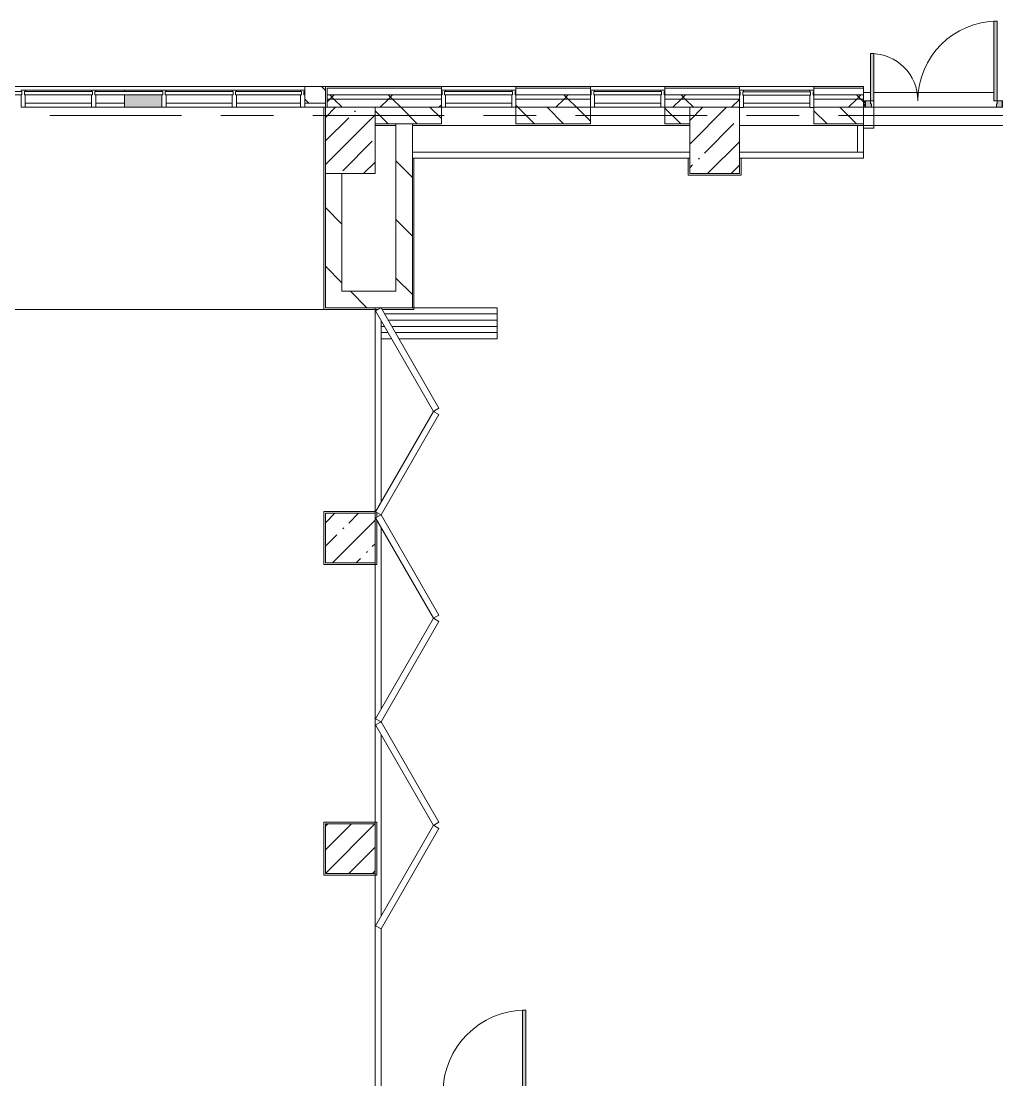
# Model space of a CAD drawing. Header units: millimetres. Extents: x 35144 to 233944, y -8553 to 29000.
# Drawn here: x 116969 to 128754, y 15358 to 28140 of the extents above; entities that cross this region are included whole.
import ezdxf

# ---------------------------------------------------------------- set-up
doc = ezdxf.new("R2010")
doc.units = ezdxf.units.MM
doc.linetypes.add('Осевая', pattern=[3175, 635, -476.25, 1587.5, -476.25])
for name, color, linetype, lineweight, true_color in [('A-DOOR-3', 7, 'Continuous', 5, 0xaaaaaa), ('A-DOOR-4', 7, 'Continuous', 5, 0xe2e2e2), ('A-DOOR-FRAM-2', 7, 'Continuous', 5, 0xe2e2e2), ('A-DOOR-FRAM-3', 7, 'Continuous', 5, 0xaaaaaa), ('A-FLOR-1', 7, 'Continuous', 5, 0xaaaaaa), ('A-GLAZ-CWMG-4', 7, 'Continuous', 5, 0x383e42)]:
    doc.layers.add(name, color=color, linetype=linetype, lineweight=lineweight, true_color=true_color)
for name, color, linetype, lineweight in [('A-GLAZ-CURT-3', 7, 'Continuous', 5), ('A-GLAZ-CWMG-3', 7, 'Continuous', 5), ('A-WALL', 7, 'Continuous', 9), ('A-WALL-11', 7, 'Continuous', 5), ('I-WALL-32', 7, 'Continuous', 5), ('S-COLS-1', 7, 'Continuous', 5), ('Оси', 7, 'Continuous', 9), ('Оси-2', 7, 'Осевая', 9)]:
    doc.layers.add(name, color=color, linetype=linetype, lineweight=lineweight)
pattern_1 = [(135, (106933.74, 0), (-176.7767, -176.7767), [])]
pattern_2 = [(135, (106933.74, 0), (-353.553, -353.553), [])]
pattern_3 = [(45, (106933.74, 0), (-353.5534, 353.5534), []), (135, (106933.74, 0), (-353.5534, -353.5534), [])]

# ---------------------------------------------------------------- blocks, each defined once
blk = doc.blocks.new('BSC_Колонна _Прямоугольная - 600х800-24078684-1_5_2_птичка')
at = {"layer": 'S-COLS-1'}
h = blk.add_hatch(dxfattribs=at)
h.set_pattern_fill('FP_95', color=256, style=0, pattern_type=2)
h.set_pattern_definition([(45, (-14010, -26700), (-285.123, 285.123), []), (45, (-13724.88, -26700), (-285.123, 285.123), [504.031, -100.806, 16.764, -84.042])])
h.paths.add_polyline_path([(-300, -400), (300, -400), (300, 400), (-300, 400), (-300, 200)])
for p, q in [((300, 400), (-300, 400)), ((-300, 400), (-300, -400)), ((300, -400), (300, 400)), ((-300, -400), (300, -400))]:
    blk.add_line(p, q, dxfattribs=at)
blk = doc.blocks.new('BSC_Колонна _Прямоугольная - 600х600-23295697-1_5_2_птичка')
at = {"layer": 'S-COLS-1'}
h = blk.add_hatch(dxfattribs=at)
h.set_pattern_fill('FP_100', color=256, style=0, pattern_type=2)
h.set_pattern_definition([(45, (-14010, -18150), (-285.123, 285.123), []), (45, (-13724.88, -18150), (-285.123, 285.123), [504.031, -100.806, 16.764, -84.042])])
h.paths.add_polyline_path([(-300, -300), (300, -300), (300, 300), (-300, 300), (-300, 281)])
for p, q in [((300, 300), (-300, 300)), ((-300, 300), (-300, -300)), ((300, -300), (300, 300)), ((-300, -300), (300, -300))]:
    blk.add_line(p, q, dxfattribs=at)
blk = doc.blocks.new('BSC_Колонна _Прямоугольная - 600х600-V100-1_5_2_птичка')
at = {"layer": 'S-COLS-1'}
h = blk.add_hatch(dxfattribs=at)
h.set_pattern_fill('FP_101', color=256, style=0, pattern_type=2)
h.set_pattern_definition([(45, (-14010, -21900), (-285.123, 285.123), []), (45, (-13724.88, -21900), (-285.123, 285.123), [504.031, -100.806, 16.764, -84.042])])
h.paths.add_polyline_path([(-300, -300), (300, -300), (300, 300), (-300, 300), (-300, -108)])
for p, q in [((300, 300), (-300, 300)), ((-300, 300), (-300, -300)), ((300, -300), (300, 300)), ((-300, -300), (300, -300))]:
    blk.add_line(p, q, dxfattribs=at)
blk = doc.blocks.new('Системная панель - Стекло - 40мм-22856102-1_5_2_птичка')
at = {"layer": 'A-GLAZ-CURT-3'}
h = blk.add_hatch(dxfattribs=at)
h.set_pattern_fill('FP_116', color=256, style=0, pattern_type=2)
h.set_pattern_definition([(45, (-17860.3, -26790), (-1414.21, 1414.21), [1000, -3000]), (45, (-18860.3, -27290), (-1414.21, 1414.21), [3000, -1000]), (45, (-16860.3, -27790), (-1414.21, 1414.21), [1000, -3000])])
h.paths.add_polyline_path([(176, -40), (410, -40), (410, 0), (-410, 0), (-410, -40), (-400, -40)])
for p, q in [((410, 0), (-410, 0)), ((-410, 0), (-410, -40)), ((410, -40), (410, 0)), ((-410, -40), (410, -40))]:
    blk.add_line(p, q, dxfattribs=at)
blk = doc.blocks.new('Прямоугольный импост - Импост структурный с накладкой - 160мм Темный-33186088-1_5_2_птичка')
at = {"layer": 'A-GLAZ-CWMG-3'}
for p, q in [((17760, 27307), (16960, 27307)), ((17760, 27150), (16960, 27150))]:
    blk.add_line(p, q, dxfattribs=at)
blk = doc.blocks.new('Прямоугольный импост - Импост структурный с накладкой - 190мм-22856094-1_5_2_птичка')
at = {"layer": 'A-GLAZ-CWMG-3'}
for p, q in [((-50, 40), (-50, 190)), ((-50, 190), (0, 190)), ((0, 190), (0, 40)), ((-40, 40), (-50, 40)), ((-50, -17), (-50, 0)), ((-50, 0), (-40, 0)), ((-40, 0), (-40, 40)), ((-10, 40), (-10, 0)), ((0, 40), (-10, 40)), ((-10, 0), (0, 0)), ((0, 0), (0, -17)), ((0, -17), (-50, -17))]:
    blk.add_line(p, q, dxfattribs=at)
blk = doc.blocks.new('Системная панель - Стекло - 40мм-V110-1_5_2_птичка')
at = {"layer": 'A-GLAZ-CURT-3'}
for p, q in [((410, 0), (-410, 0)), ((-410, 0), (-410, -40)), ((410, -40), (410, 0)), ((-410, -40), (410, -40))]:
    blk.add_line(p, q, dxfattribs=at)
blk = doc.blocks.new('Прямоугольный импост - Импост структурный с накладкой - 190мм-V111-1_5_2_птичка')
at = {"layer": 'A-GLAZ-CWMG-3'}
for p, q in [((-50, 40), (-50, 190)), ((-50, 190), (0, 190)), ((0, 190), (0, 40)), ((-40, 40), (-50, 40)), ((-50, -17), (-50, 0)), ((-50, 0), (-40, 0)), ((-40, 0), (-40, 40)), ((-10, 40), (-10, 0)), ((0, 40), (-10, 40)), ((-10, 0), (0, 0)), ((0, 0), (0, -17)), ((0, -17), (-50, -17))]:
    blk.add_line(p, q, dxfattribs=at)
blk = doc.blocks.new('Системная панель - Стекло - 40мм-V114-1_5_2_птичка')
at = {"layer": 'A-GLAZ-CURT-3'}
for p, q in [((410, 0), (-410, 0)), ((-410, 0), (-410, -40)), ((-410, -40), (410, -40)), ((410, -40), (410, 0))]:
    blk.add_line(p, q, dxfattribs=at)
blk = doc.blocks.new('Системная панель - Стекло - 40мм-22856068-1_5_2_птичка')
at = {"layer": 'A-GLAZ-CURT-3'}
h = blk.add_hatch(dxfattribs=at)
h.set_pattern_fill('FP_119', color=256, style=0, pattern_type=2)
h.set_pattern_definition([(45, (-11835.1, -26790), (-1414.21, 1414.21), [1000, -3000]), (45, (-12835.1, -27290), (-1414.21, 1414.21), [3000, -1000]), (45, (-10835.1, -27790), (-1414.21, 1414.21), [1000, -3000])])
h.paths.add_polyline_path([(400, -40), (410, -40), (410, 0), (-410, 0), (-410, -40), (-50, -40)])
for p, q in [((410, 0), (-410, 0)), ((-410, 0), (-410, -40)), ((-410, -40), (410, -40)), ((410, -40), (410, 0))]:
    blk.add_line(p, q, dxfattribs=at)
blk = doc.blocks.new('Системная панель - Стекло - 40мм-V115-1_5_2_птичка')
at = {"layer": 'A-GLAZ-CURT-3'}
for p, q in [((410, 0), (-410, 0)), ((-410, 0), (-410, -40)), ((-410, -40), (410, -40)), ((410, -40), (410, 0))]:
    blk.add_line(p, q, dxfattribs=at)
blk = doc.blocks.new('Системная панель - Стекло - 40мм-V116-1_5_2_птичка')
at = {"layer": 'A-GLAZ-CURT-3'}
for p, q in [((397.5, 0), (-397.5, 0)), ((-397.5, 0), (-397.5, -40)), ((397.5, -40), (397.5, 0)), ((-397.5, -40), (397.5, -40))]:
    blk.add_line(p, q, dxfattribs=at)
blk = doc.blocks.new('Прямоугольный импост - Импост структурный с накладкой - 160мм-20149069-1_5_2_птичка')
at = {"layer": 'A-GLAZ-CWMG-3'}
for p, q in [((9185, 27307), (8385, 27307)), ((9185, 27150), (8385, 27150))]:
    blk.add_line(p, q, dxfattribs=at)
blk = doc.blocks.new('Прямоугольный импост - Импост структурный с накладкой - 160мм-23251633-1_5_2_птичка')
at = {"layer": 'A-GLAZ-CWMG-3'}
for p, q in [((11285, 27307), (10935, 27307)), ((11285, 27307), (11285, 27290)), ((11285, 27250), (11285, 27150)), ((11285, 27150), (10935, 27150))]:
    blk.add_line(p, q, dxfattribs=at)
blk = doc.blocks.new('Прямоугольный импост - Импост структурный с накладкой - 190мм-23251634-1_5_2_птичка')
at = {"layer": 'A-GLAZ-CWMG-4'}
for points in [[(11735, 27290), (11735, 27307), (11285, 27307), (11285, 27290)], [(11735, 27100), (11735, 27250), (11285, 27250), (11285, 27100)]]:
    blk.add_hatch(color=256, dxfattribs=at).paths.add_polyline_path(points)
at = {"layer": 'A-GLAZ-CWMG-3'}
for p, q in [((11285, 27290), (11285, 27307)), ((11735, 27307), (11285, 27307)), ((11285, 27100), (11285, 27250)), ((11735, 27100), (11285, 27100))]:
    blk.add_line(p, q, dxfattribs=at)
blk = doc.blocks.new('Прямоугольный импост - Импост структурный с накладкой - 160мм-22794257-1_5_2_птичка')
at = {"layer": 'A-GLAZ-CWMG-3'}
for p, q in [((4935, 27307), (4160, 27307)), ((4935, 27150), (4160, 27150))]:
    blk.add_line(p, q, dxfattribs=at)
blk = doc.blocks.new('Прямоугольный импост - Импост структурный с накладкой - 190мм-20153711-1_5_2_птичка')
at = {"layer": 'A-GLAZ-CWMG-3'}
for p, q in [((-50, 40), (-50, 190)), ((-50, 190), (0, 190)), ((0, 190), (0, 40)), ((-40, 40), (-50, 40)), ((-50, -17), (-50, 0)), ((-50, 0), (-40, 0)), ((-40, 0), (-40, 40)), ((-10, 40), (-10, 0)), ((0, 40), (-10, 40)), ((-10, 0), (0, 0)), ((0, 0), (0, -17)), ((0, -17), (-50, -17))]:
    blk.add_line(p, q, dxfattribs=at)
blk = doc.blocks.new('Прямоугольный импост - Импост структурный с накладкой - 190мм-20153693-1_5_2_птичка')
at = {"layer": 'A-GLAZ-CWMG-3'}
for p, q in [((-25, 40), (-25, 190)), ((-25, 190), (25, 190)), ((25, 190), (25, 40)), ((-15, 40), (-25, 40)), ((-25, -17), (-25, 0)), ((-25, 0), (-15, 0)), ((-15, 0), (-15, 40)), ((15, 40), (15, 0)), ((25, 40), (15, 40)), ((15, 0), (25, 0)), ((25, 0), (25, -17)), ((25, -17), (-25, -17))]:
    blk.add_line(p, q, dxfattribs=at)
blk = doc.blocks.new('Системная панель - Стекло - 40мм-V131-1_5_2_птичка')
at = {"layer": 'A-GLAZ-CURT-3'}
for p, q in [((410, 0), (-410, 0)), ((-410, 0), (-410, -40)), ((-410, -40), (410, -40)), ((410, -40), (410, 0))]:
    blk.add_line(p, q, dxfattribs=at)
blk = doc.blocks.new('110_Дверь_СКБ_1Ст_Внутренняя1 - Д-13 1100x2100h_кладовая-33288301-1_5_2_птичка')
at = {"layer": 'A-DOOR-3'}
h = blk.add_hatch(dxfattribs=at)
h.set_pattern_fill('FP_52', color=256, style=0, pattern_type=2)
h.set_pattern_definition([(135, (1751.41, 174.685), (-14.14214, -14.14214), []), (225, (1751.41, 174.685), (14.14214, -14.14214), [])])
h.paths.add_polyline_path([(537.5, -110), (562.5, -110), (562.5, 110), (537.5, 110), (537.5, 6.5)])
at = {"layer": 'A-DOOR-4'}
h = blk.add_hatch(color=256, dxfattribs=at)
h.paths.add_polyline_path([(533.2, 30), (537.5, 30), (537.5, 110), (512.5, 110), (512.5, 70), (502.5, 70), (502.5, 30), (522.5, 30)])
h.paths.add_polyline_path([(-512.5, 30), (-477.5, 30), (-477.5, 70), (-487.5, 70), (-487.5, 110), (-512.5, 110)])
at = {"layer": 'A-DOOR-FRAM-2'}
for points in [[(472.5, 110), (512.5, 110), (512.5, 1110), (472.5, 1110), (472.5, 130)], [(-512.5, 110), (-497.5, 110), (-497.5, 118), (-567.5, 118), (-567.5, 110), (-537.5, 110)], [(-497.5, -110), (-497.5, 30), (-512.5, 30), (-512.5, -110)], [(562.5, 110), (592.5, 110), (592.5, 118), (522.5, 118), (522.5, 110), (546.8, 110)], [(537.5, -110), (533.2, 30), (522.5, 30), (522.5, -110)], [(-497.5, -118), (-497.5, -110), (-567.5, -114), (-567.5, -118), (-537.5, -118)], [(581.8, -118), (592.5, -118), (592.5, -110), (522.5, -110), (522.5, -118), (562.5, -118)]]:
    blk.add_hatch(color=256, dxfattribs=at).paths.add_polyline_path(points)
at = {"layer": 'A-DOOR-FRAM-3'}
h = blk.add_hatch(dxfattribs=at)
h.set_pattern_fill('FP_53', color=256, style=0, pattern_type=2)
h.set_pattern_definition([(45, (-371.384, 174.685), (-14.1421, 14.1421), []), (135, (-371.384, 174.685), (-14.1421, -14.1421), [])])
h.paths.add_polyline_path([(-512.5, -110), (-512.5, 110), (-537.5, 110), (-537.5, -110)])
at = {"layer": 'A-DOOR-3'}
for p, q in [((512.5, 1110), (472.5, 1110)), ((472.5, 1110), (472.5, 110)), ((512.5, 110), (512.5, 1110)), ((472.5, 110), (512.5, 110))]:
    blk.add_line(p, q, dxfattribs=at)
blk.add_arc((512.5, 110), 1000, 90, 180, dxfattribs=at)
at = {"layer": 'A-DOOR-FRAM-3'}
for p, q in [((-497.5, 118), (-567.5, 118)), ((-567.5, 118), (-567.5, 110)), ((-567.5, 110), (-497.5, 110)), ((-512.5, 110), (-537.5, 110)), ((-537.5, 110), (-537.5, -110)), ((-487.5, 110), (-512.5, 110)), ((-512.5, 110), (-512.5, 30)), ((-512.5, -110), (-512.5, 110)), ((-497.5, 110), (-512.5, 110)), ((-512.5, 110), (-512.5, 109)), ((-512.5, 109), (-497.5, 109)), ((-512.5, 30), (-477.5, 30)), ((-497.5, 30), (-512.5, 30)), ((-512.5, 30), (-512.5, -110)), ((-497.5, 110), (-497.5, 118)), ((-497.5, 109), (-497.5, 110)), ((-497.5, -110), (-497.5, 30)), ((-487.5, 70), (-487.5, 110)), ((-477.5, 70), (-487.5, 70)), ((-477.5, 30), (-477.5, 70)), ((512.5, 70), (502.5, 70)), ((502.5, 70), (502.5, 30)), ((502.5, 30), (537.5, 30)), ((512.5, 110), (512.5, 70)), ((537.5, 110), (512.5, 110)), ((592.5, 118), (522.5, 118)), ((522.5, 118), (522.5, 110)), ((537.5, 110), (522.5, 110)), ((522.5, 110), (522.5, 109)), ((522.5, 110), (592.5, 110)), ((522.5, 109), (537.5, 109)), ((537.5, 30), (522.5, 30)), ((522.5, 30), (522.5, -110)), ((537.5, 30), (537.5, 110)), ((562.5, 110), (537.5, 110)), ((537.5, 110), (537.5, -110)), ((537.5, 109), (537.5, 110)), ((537.5, -110), (537.5, 30)), ((562.5, -110), (562.5, 110)), ((592.5, 110), (592.5, 118)), ((-497.5, -110), (-567.5, -110)), ((-567.5, -110), (-567.5, -118)), ((-567.5, -118), (-497.5, -118)), ((-537.5, -110), (-512.5, -110)), ((-512.5, -110), (-497.5, -110)), ((-497.5, -118), (-497.5, -110)), ((522.5, -110), (537.5, -110)), ((592.5, -110), (522.5, -110)), ((522.5, -110), (522.5, -118)), ((522.5, -118), (592.5, -118)), ((537.5, -110), (562.5, -110)), ((592.5, -118), (592.5, -110))]:
    blk.add_line(p, q, dxfattribs=at)
blk = doc.blocks.new('DOR__перегородка__Прямоугольная - ТП-2_ Вн_ДПГ_9480х4200h_2-23998078-1_5_2_птичка')
at = {"layer": 'A-DOOR-3'}
for p, q in [((0, 0), (2650, 0)), ((3250, 0), (6400, 0)), ((7000, 0), (9480, 0)), ((0, -75), (1987, -75)), ((2137, -75), (4324, -75)), ((4474, -75), (4487, -75)), ((4637, -75), (6824, -75)), ((6974, -75), (6985, -75)), ((7135, -75), (9323, -75)), ((9105, -201), (9105, -75)), ((9180, -158), (9180, -75)), ((9255, -114), (9255, -75)), ((9405, -1474), (9405, -114)), ((9473, -75), (9480, -75)), ((9180, -1474), (9180, -244)), ((9255, -1474), (9255, -201)), ((9330, -1474), (9330, -158)), ((9105, -1474), (9105, -288)), ((9480, -1474), (9480, -450)), ((9105, -1474), (9480, -1474))]:
    blk.add_line(p, q, dxfattribs=at)
at = {"layer": 'A-DOOR-FRAM-3'}
for p, q in [((2019, -7), (1982, -72)), ((1982, -72), (3194, -772)), ((3231, -707), (2019, -7)), ((4443, -7), (3230, -707)), ((3268, -772), (4480, -72)), ((4480, -72), (4443, -7)), ((4518, -7), (4481, -72)), ((4481, -72), (5693, -772)), ((5731, -707), (4518, -7)), ((6942, -7), (5730, -707)), ((5767, -772), (6980, -72)), ((6980, -72), (6942, -7)), ((7017, -7), (6979, -72)), ((6979, -72), (8192, -772)), ((8229, -707), (7017, -7)), ((9441, -7), (8229, -707)), ((8267, -772), (9479, -72)), ((9479, -72), (9441, -7)), ((3194, -772), (3231, -707)), ((3230, -707), (3268, -772)), ((5693, -772), (5731, -707)), ((5730, -707), (5767, -772)), ((8192, -772), (8229, -707)), ((8229, -707), (8267, -772))]:
    blk.add_line(p, q, dxfattribs=at)
blk = doc.blocks.new('Прямоугольный импост - Импост структурный с накладкой - 190мм-22856098-1_5_2_птичка')
at = {"layer": 'A-GLAZ-CWMG-3'}
for p, q in [((0, 190), (-50, 190)), ((-50, 190), (-50, 40)), ((0, 40), (0, 190)), ((-50, 40), (-40, 40)), ((-40, 0), (-50, 0)), ((-50, 0), (-50, -17)), ((-40, 40), (-40, 0)), ((-10, 0), (-10, 40)), ((-10, 40), (0, 40)), ((0, 0), (-10, 0)), ((0, -17), (0, 0)), ((-50, -17), (0, -17))]:
    blk.add_line(p, q, dxfattribs=at)
blk = doc.blocks.new('Прямоугольный импост - Импост структурный с накладкой - 190мм-V135-1_5_2_птичка')
at = {"layer": 'A-GLAZ-CWMG-3'}
for p, q in [((0, 190), (-50, 190)), ((-50, 190), (-50, 40)), ((0, 40), (0, 188)), ((-50, 40), (-40, 40)), ((-40, 0), (-50, 0)), ((-50, 0), (-50, -17)), ((-40, 40), (-40, 0)), ((-10, 0), (-10, 40)), ((-10, 40), (0, 40)), ((0, 0), (-10, 0)), ((0, -17), (0, 0)), ((-50, -17), (0, -17))]:
    blk.add_line(p, q, dxfattribs=at)
blk = doc.blocks.new('BSC_Колонна _Прямоугольная - 600х800-V186-1_5_2_птичка')
at = {"layer": 'S-COLS-1'}
h = blk.add_hatch(dxfattribs=at)
h.set_pattern_fill('FP_171', color=256, style=0, pattern_type=2)
h.set_pattern_definition([(45, (-18410.26, -26700), (-285.123, 285.123), []), (45, (-18125.13, -26700), (-285.123, 285.123), [504.031, -100.806, 16.764, -84.042])])
h.paths.add_polyline_path([(-126, -400), (300, -400), (300, 400), (-300, 400), (-300, -400)])
for p, q in [((300, 400), (-300, 400)), ((-300, 400), (-300, -400)), ((300, -400), (300, 400)), ((-300, -400), (300, -400))]:
    blk.add_line(p, q, dxfattribs=at)
blk = doc.blocks.new('110_Дверь_СКБ_2Ст_Наружная - ДН-1_л_ Двухстворчатая 1450 х3300 _h_ в свету с верхним остеклением-23567691-1_5_2_птичка')
at = {"layer": 'A-DOOR-3'}
h = blk.add_hatch(dxfattribs=at)
h.set_pattern_fill('FP_184', color=256, style=0, pattern_type=2)
h.set_pattern_definition([(135, (1501.41, 189.685), (-14.14214, -14.14214), []), (225, (1501.41, 189.685), (14.14214, -14.14214), [])])
h.paths.add_polyline_path([(845, -125), (870, -125), (870, -45), (845, -45), (845, -85)])
at = {"layer": 'A-DOOR-4'}
for points in [[(785, -45), (785, 915), (745, 915), (745, -45)], [(-705, -45), (-705, 525), (-745, 525), (-745, -45)]]:
    blk.add_hatch(color=256, dxfattribs=at).paths.add_polyline_path(points)
h = blk.add_hatch(color=256, dxfattribs=at)
h.paths.add_polyline_path([(785, -125), (845, -125), (845, -45), (785, -45), (785, -85), (775, -85), (775, -125)])
h.paths.add_polyline_path([(-805, -125), (-735, -125), (-735, -85), (-745, -85), (-745, -45), (-805, -45), (-805, -51)])
at = {"layer": 'A-DOOR-FRAM-3'}
h = blk.add_hatch(dxfattribs=at)
h.set_pattern_fill('FP_185', color=256, style=0, pattern_type=2)
h.set_pattern_definition([(45, (-621.384, 189.685), (-14.1421, 14.1421), []), (135, (-621.384, 189.685), (-14.1421, -14.1421), [])])
h.paths.add_polyline_path([(-805, -125), (-811, -45), (-830, -51), (-830, -125), (-811, -125)])
at = {"layer": 'A-DOOR-3'}
for p, q in [((785, 915), (745, 915)), ((745, 915), (745, -45)), ((785, -45), (785, 915)), ((-745, 525), (-745, -45)), ((-705, 525), (-745, 525)), ((-705, -45), (-705, 525)), ((-745, -45), (-705, -45)), ((745, -45), (785, -45))]:
    blk.add_line(p, q, dxfattribs=at)
for centre, radius, start, end in [((785, -45), 960, 90, 180), ((-745, -45), 570, 0, 90)]:
    blk.add_arc(centre, radius, start, end, dxfattribs=at)
at = {"layer": 'A-DOOR-FRAM-3'}
for p, q in [((-805, -45), (-830, -45)), ((-830, -45), (-830, -125)), ((-830, -125), (-805, -125)), ((-745, -45), (-805, -45)), ((-805, -45), (-805, -125)), ((-805, -125), (-805, -45)), ((-805, -125), (-735, -125)), ((-745, -85), (-745, -45)), ((-735, -85), (-745, -85)), ((-735, -125), (-735, -85)), ((785, -85), (775, -85)), ((775, -85), (775, -125)), ((775, -125), (845, -125)), ((785, -45), (785, -85)), ((845, -45), (785, -45)), ((845, -125), (845, -45)), ((870, -45), (845, -45)), ((845, -45), (845, -125)), ((845, -125), (870, -125)), ((870, -125), (870, -45))]:
    blk.add_line(p, q, dxfattribs=at)
blk = doc.blocks.new('Системная панель - Стекло - 40мм-V201-1_5_2_птичка')
at = {"layer": 'A-GLAZ-CURT-3'}
for p, q in [((410, 0), (-410, 0)), ((-410, 0), (-410, -40)), ((410, -40), (410, 0)), ((-410, -40), (410, -40))]:
    blk.add_line(p, q, dxfattribs=at)
blk = doc.blocks.new('Зашивка приборов отопления12 - Зашивка приборов отопления-33278990-1_5_2_птичка')
at = {"layer": 'A-WALL-11'}
for p, q in [((37640, 23400), (34290, 23400)), ((34290, 23079), (37640, 23079)), ((37640, 23079), (34290, 23079)), ((34290, 23004), (37640, 23004))]:
    blk.add_line(p, q, dxfattribs=at)
blk = doc.blocks.new('Зашивка приборов отопления13 - Зашивка приборов отопления-33279120-1_5_2_птичка')
at = {"layer": 'A-WALL-11'}
for p, q in [((20136, 26880), (18710, 26880)), ((20136, 26880), (20136, 26560)), ((20136, 26560), (20136, 26880)), ((20210, 26560), (20210, 26880)), ((18710, 26560), (20136, 26560)), ((18710, 26485), (20210, 26485)), ((20210, 26560), (20136, 26560)), ((20136, 26484), (20210, 26484)), ((20210, 26485), (20210, 26560))]:
    blk.add_line(p, q, dxfattribs=at)

msp = doc.modelspace()

# ---------------------------------------------------------------- hatches: boundary and pattern name
at = {"layer": 'A-WALL-11'}
h = msp.add_hatch(dxfattribs=at)
h.set_pattern_fill('FP_90', color=256, style=0, pattern_type=2)
h.set_pattern_definition(pattern_1)
h.paths.add_polyline_path([(120623.7, 27150), (120643.7, 27150), (120643.7, 27350), (120394, 27350), (120394, 27150)])
h.paths.add_polyline_path([(110993.7, 27150), (111043.7, 27150), (111043.7, 27350), (110993.7, 27350), (110993.7, 27247.7)])
h = msp.add_hatch(dxfattribs=at)
h.set_pattern_fill('FP_98', color=256, style=0, pattern_type=2)
h.set_pattern_definition(pattern_3)
h.paths.add_polyline_path([(140693.7, 27200), (140693.7, 27250), (138843.7, 27250), (138843.7, 27200), (140654.2, 27200)])
h.paths.add_polyline_path([(127143.7, 27200), (127143.7, 27250), (126544, 27250), (126544, 27200)])
h.paths.add_polyline_path([(128843.7, 27200), (137743.7, 27200), (137743.7, 27250), (128843.7, 27250), (128843.7, 27210)])
h.paths.add_polyline_path([(124744, 27200), (125644, 27200), (125644, 27250), (124744, 27250), (124744, 27210)])
h.paths.add_polyline_path([(122044, 27200), (122044, 27250), (120663.7, 27250), (120663.7, 27200), (121243.7, 27200)])
h.paths.add_polyline_path([(123844, 27200), (123844, 27250), (122944, 27250), (122944, 27200), (123532.6, 27200)])
h = msp.add_hatch(dxfattribs=at)
h.set_pattern_fill('FP_98', color=256, style=0, pattern_type=2)
h.set_pattern_definition(pattern_3)
h.paths.add_polyline_path([(132743.7, 27100), (137711.7, 27102), (137711.7, 27110), (137743.7, 27115.5), (137743.7, 27200), (128843.7, 27200), (128843.7, 27100), (130046.8, 27100)])
h.paths.add_polyline_path([(121693.7, 27100), (122044, 27100), (122044, 27200), (120663.7, 27200), (120663.7, 27100), (121243.7, 27100)])
h.paths.add_polyline_path([(123844, 27100), (123844, 27200), (122944, 27197.6), (122944, 27100)])
h.paths.add_polyline_path([(139943.7, 27100), (140643.7, 27100), (140643.7, 27200), (138843.7, 27200), (138843.7, 27110), (138875.7, 27109.2), (138875.7, 27102), (139443.2, 27100)])
h.paths.add_polyline_path([(124744, 27100), (125644, 27100), (125644, 27200), (124744, 27200), (124744, 27166.5)])
h.paths.add_polyline_path([(127143.7, 27100), (127143.7, 27200), (126544, 27200), (126544, 27100)])
h = msp.add_hatch(dxfattribs=at)
h.set_pattern_fill('FP_90', color=256, style=0, pattern_type=2)
h.set_pattern_definition(pattern_1)
h.paths.add_polyline_path([(125044, 26900), (125044, 27100), (124744, 27100), (124744, 26900)])
h.paths.add_polyline_path([(121243.7, 26900), (122044, 26900), (122044, 27100), (121243.7, 27100), (121243.7, 26995.1)])
h.paths.add_polyline_path([(127143.7, 26900), (127143.7, 27100), (126544, 27100), (126544, 26900)])
h.paths.add_polyline_path([(122944, 26900), (123844, 26900), (123844, 27100), (122944, 27100), (122944, 26930.5)])
at = {"layer": 'I-WALL-32'}
h = msp.add_hatch(dxfattribs=at)
h.set_pattern_fill('FP_97', color=256, style=0, pattern_type=2)
h.set_pattern_definition(pattern_2)
h.paths.add_polyline_path([(121693.7, 24680), (121693.7, 26900), (121493.7, 26900), (121493.7, 24680)])
h = msp.add_hatch(dxfattribs=at)
h.set_pattern_fill('FP_97', color=256, style=0, pattern_type=2)
h.set_pattern_definition(pattern_2)
h.paths.add_polyline_path([(120844, 24680), (120844, 26300), (120644, 26300), (120644, 24680)])
h = msp.add_hatch(dxfattribs=at)
h.set_pattern_fill('FP_97', color=256, style=0, pattern_type=2)
h.set_pattern_definition(pattern_2)
h.paths.add_polyline_path([(120844, 24680), (121493.7, 24680), (121493.7, 24880), (120844, 24880), (120844, 24791.7)])

# ---------------------------------------------------------------- linework, layer by layer
at = {"layer": 'A-FLOR-1'}
for p, q in [((117818.7, 27100), (117018.7, 27100)), ((118218.7, 27100), (117868.7, 27100)), ((119519, 27100), (118719, 27100)), ((120344, 27100), (119569, 27100)), ((120643.7, 27100), (120394, 27100)), ((120623.7, 24660), (120623.7, 27100)), ((127268.7, 27180), (127268.7, 26849)), ((127268.7, 26849), (127144.2, 26849)), ((121713.7, 26484), (121713.7, 24660)), ((125024, 26280), (125024, 26484)), ((125664, 26485), (125664, 26280)), ((125664, 26280), (125024, 26280)), ((116643.7, 24660), (121282.6, 24660)), ((121713.7, 24660), (121326.3, 24660)), ((120623.7, 21580), (120623.7, 22220)), ((120623.7, 22220), (121252.3, 22220)), ((121263.7, 22209.1), (121263.7, 22149.8)), ((121263.7, 22119.1), (121263.7, 21580)), ((121263.7, 21580), (120623.7, 21580)), ((120623.7, 17830), (120623.7, 18470)), ((120623.7, 18470), (121263.7, 18470)), ((121263.7, 18470), (121263.7, 17830)), ((121263.7, 17830), (120623.7, 17830))]:
    msp.add_line(p, q, dxfattribs=at)
at = {"layer": 'A-WALL'}
for p, q in [((120663.7, 27100), (120663.7, 27330)), ((120663.7, 27330), (122044, 27330)), ((120663.7, 27250), (122044, 27250)), ((122944, 27330), (123844, 27330)), ((122944, 27250), (123844, 27250)), ((124744, 27330), (125644, 27330)), ((124744, 27250), (125644, 27250)), ((126544, 27330), (127143.7, 27330)), ((126544, 27250), (127143.7, 27250)), ((120663.7, 27200), (122044, 27200)), ((121243.7, 27100), (122044, 27100)), ((122044, 27100), (121243.7, 27100)), ((122944, 27200), (123844, 27200)), ((122944, 27100), (123844, 27100)), ((123844, 27100), (122944, 27100)), ((124744, 27200), (125644, 27200)), ((124744, 27100), (125044, 27100)), ((125044, 27100), (124744, 27100)), ((126544, 27200), (127143.7, 27200)), ((126544, 27100), (127143.7, 27100)), ((127143.7, 27100), (126544, 27100)), ((121693.7, 26900), (121493.7, 26900))]:
    msp.add_line(p, q, dxfattribs=at)
at = {"layer": 'A-WALL-11'}
for p, q in [((110993.7, 27350), (124744, 27350)), ((120394, 27350), (120394, 27150)), ((120643.7, 27350), (120643.7, 27100)), ((122044, 27100), (122044, 27350)), ((122944, 27350), (122944, 27100)), ((123844, 27100), (123844, 27350)), ((124744, 27350), (124744, 27100)), ((124744, 27350), (127143.7, 27350)), ((125644, 27100), (125644, 27350)), ((126544, 27350), (126544, 27100)), ((127143.7, 27180), (127143.7, 27350)), ((127143.7, 27280), (127228.7, 27280)), ((127268.7, 27280), (128718.7, 27280)), ((120394, 27150), (120643.7, 27150)), ((122044, 26900), (122044, 27100)), ((122894, 27100), (122094, 27100)), ((122944, 27100), (122944, 26900)), ((123844, 26900), (123844, 27100)), ((124694, 27100), (123894, 27100)), ((124744, 27100), (124744, 26900)), ((126494.1, 27100), (125693.5, 27100)), ((126544, 27100), (126544, 26900)), ((127143.7, 26900), (127143.7, 27100)), ((128748.7, 27100), (127238.7, 27100)), ((121243.7, 26900), (121493.7, 26900)), ((121693.7, 26900), (122044, 26900)), ((122944, 26900), (123844, 26900)), ((124744, 26900), (125044, 26900)), ((126544, 26900), (127143.7, 26900))]:
    msp.add_line(p, q, dxfattribs=at)
at = {"layer": 'I-WALL-32'}
for p, q in [((122094, 27100), (122894, 27100)), ((123894, 27100), (124694, 27100)), ((125693.5, 27100), (126494.1, 27100)), ((127238.7, 27100), (128748.7, 27100)), ((121493.7, 26880), (121243.7, 26880)), ((121493.7, 26900), (121493.7, 24880)), ((121693.7, 24680), (121693.7, 26900)), ((125044, 26880), (121693.7, 26880)), ((127143.7, 26880), (125644, 26880)), ((127143.7, 26900), (127143.7, 26880)), ((128843.7, 26880), (127144.2, 26880)), ((120644, 26300), (120644, 24680)), ((120844, 24880), (120844, 26300)), ((121493.7, 24880), (120844, 24880)), ((120644, 24680), (121693.7, 24680))]:
    msp.add_line(p, q, dxfattribs=at)
at = {"layer": 'Оси'}
msp.add_line((128224.2, 27000), (140724.2, 27000), dxfattribs=at)
at = {"layer": 'Оси-2'}
msp.add_line((116205, 27000), (128224.2, 27000), dxfattribs=at)

# ---------------------------------------------------------------- block references
at = {"layer": 'A-DOOR-3'}
for name, p in [('110_Дверь_СКБ_2Ст_Наружная - ДН-1_л_ Двухстворчатая 1450 х3300 _h_ в свету с верхним остеклением-23567691-1_5_2_птичка', (127974.2, 27225)), ('110_Дверь_СКБ_1Ст_Внутренняя1 - Д-13 1100x2100h_кладовая-33288301-1_5_2_птичка', (122551.2, 15090))]:
    msp.add_blockref(name, p, dxfattribs=at)
at = {"layer": 'A-DOOR-3', "rotation": 90.00000000000044}
msp.add_blockref('DOR__перегородка__Прямоугольная - ТП-2_ Вн_ДПГ_9480х4200h_2-23998078-1_5_2_птичка', (121243.7, 15200), dxfattribs=at)
at = {"layer": 'A-GLAZ-CURT-3'}
for name, p in [('Системная панель - Стекло - 40мм-V131-1_5_2_птичка', (116568.7, 27290)), ('Системная панель - Стекло - 40мм-V114-1_5_2_птичка', (117418.7, 27290)), ('Системная панель - Стекло - 40мм-22856068-1_5_2_птичка', (118268.9, 27290)), ('Системная панель - Стекло - 40мм-V115-1_5_2_птичка', (119119, 27290)), ('Системная панель - Стекло - 40мм-V116-1_5_2_птичка', (119956.5, 27290)), ('Системная панель - Стекло - 40мм-V201-1_5_2_птичка', (122494, 27290)), ('Системная панель - Стекло - 40мм-22856102-1_5_2_птичка', (124294, 27290)), ('Системная панель - Стекло - 40мм-V110-1_5_2_птичка', (126094, 27288.3))]:
    msp.add_blockref(name, p, dxfattribs=at)
at = {"layer": 'A-GLAZ-CWMG-3', "extrusion": (0, 0, -1), "rotation": 180}
for name, p in [('Прямоугольный импост - Импост структурный с накладкой - 190мм-20153693-1_5_2_птичка', (-116993.7, 27290)), ('Прямоугольный импост - Импост структурный с накладкой - 190мм-20153693-1_5_2_птичка', (-117843.7, 27290)), ('Прямоугольный импост - Импост структурный с накладкой - 190мм-20153693-1_5_2_птичка', (-118694, 27290)), ('Прямоугольный импост - Импост структурный с накладкой - 190мм-20153693-1_5_2_птичка', (-119544, 27290)), ('Прямоугольный импост - Импост структурный с накладкой - 190мм-20153711-1_5_2_птичка', (-120394, 27290)), ('Прямоугольный импост - Импост структурный с накладкой - 190мм-22856094-1_5_2_птичка', (-122944, 27290)), ('Прямоугольный импост - Импост структурный с накладкой - 190мм-22856094-1_5_2_птичка', (-124744, 27290)), ('Прямоугольный импост - Импост структурный с накладкой - 190мм-V111-1_5_2_птичка', (-126544, 27288.3))]:
    msp.add_blockref(name, p, dxfattribs=at)
at = {"layer": 'A-GLAZ-CWMG-3'}
for name, p in [('Прямоугольный импост - Импост структурный с накладкой - 160мм-20149069-1_5_2_птичка', (108633.7, 0)), ('Прямоугольный импост - Импост структурный с накладкой - 160мм-23251633-1_5_2_птичка', (106933.7, 0)), ('Прямоугольный импост - Импост структурный с накладкой - 190мм-23251634-1_5_2_птичка', (106933.7, 0)), ('Прямоугольный импост - Импост структурный с накладкой - 160мм-20149069-1_5_2_птичка', (110334, 0)), ('Прямоугольный импост - Импост структурный с накладкой - 160мм-22794257-1_5_2_птичка', (115409, 0)), ('Прямоугольный импост - Импост структурный с накладкой - 160мм Темный-33186088-1_5_2_птичка', (105133.7, 0)), ('Прямоугольный импост - Импост структурный с накладкой - 160мм Темный-33186088-1_5_2_птичка', (106933.7, 0)), ('Прямоугольный импост - Импост структурный с накладкой - 160мм Темный-33186088-1_5_2_птичка', (108733.7, -1.7))]:
    msp.add_blockref(name, p, dxfattribs=at)
at = {"layer": 'A-GLAZ-CWMG-3', "rotation": 180}
for name, p in [('Прямоугольный импост - Импост структурный с накладкой - 190мм-22856098-1_5_2_птичка', (122044, 27290)), ('Прямоугольный импост - Импост структурный с накладкой - 190мм-22856098-1_5_2_птичка', (123844, 27290)), ('Прямоугольный импост - Импост структурный с накладкой - 190мм-V135-1_5_2_птичка', (125644, 27288.3))]:
    msp.add_blockref(name, p, dxfattribs=at)
at = {"layer": 'A-WALL-11'}
for name, p in [('Зашивка приборов отопления12 - Зашивка приборов отопления-33278990-1_5_2_птичка', (87404, 3480)), ('Зашивка приборов отопления13 - Зашивка приборов отопления-33279120-1_5_2_птичка', (106933.7, 0))]:
    msp.add_blockref(name, p, dxfattribs=at)
at = {"layer": 'S-COLS-1'}
for name, p in [('BSC_Колонна _Прямоугольная - 600х800-24078684-1_5_2_птичка', (120943.7, 26700)), ('BSC_Колонна _Прямоугольная - 600х800-V186-1_5_2_птичка', (125344, 26700)), ('BSC_Колонна _Прямоугольная - 600х600-V100-1_5_2_птичка', (120943.7, 21900)), ('BSC_Колонна _Прямоугольная - 600х600-23295697-1_5_2_птичка', (120943.7, 18150))]:
    msp.add_blockref(name, p, dxfattribs=at)

doc.saveas('drawing.dxf')
